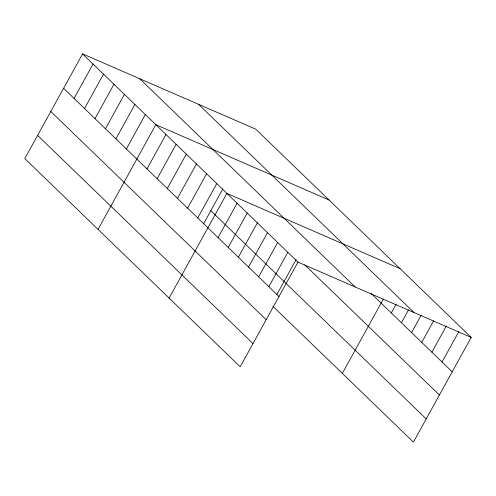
<?xml version="1.0" encoding="UTF-8"?>
<svg xmlns="http://www.w3.org/2000/svg" width="496" height="496" viewBox="0 0 496 496"><rect width="100%" height="100%" fill="white"/><g stroke="black" fill="none" stroke-linecap="round" stroke-linejoin="round"><path stroke-width="0.74" d="M82.59 53.897L24.8 158.584L240.194 366.792L297.984 262.105L82.59 53.897L255.806 129.208L471.2 337.416L413.41 442.103L272.856 306.237M74.059 98.413L93.05 64.009M84.525 108.525L103.515 74.127M94.984 118.637L113.975 84.239M105.443 128.755L124.434 94.352M115.909 138.868L134.9 104.464M126.368 148.98L145.359 114.576M98.034 229.375L155.825 124.688L329.04 200M146.983 168.907L165.974 134.503M157.139 178.721L176.13 144.317M167.295 188.536L186.285 154.132M177.45 198.35L196.441 163.953M187.6 208.165L206.596 173.767M197.755 217.986L216.746 183.582M203.509 223.956L222.915 188.796M169.111 298.084L226.901 193.397L400.123 268.708M218.066 237.615L237.057 203.211M228.222 247.43L247.213 213.026M238.371 257.244L257.362 222.84M248.527 267.059L267.518 232.655M258.683 276.873L277.673 242.47M268.838 286.688L287.829 252.29M276.737 294.748L296.149 259.588M342.333 373.395L383.365 299.063M391.282 312.926L396.124 304.16M401.438 322.741L408.512 309.926M411.593 332.556L421.271 315.016M421.749 342.37L433.665 320.788M431.898 352.185L446.425 325.878M442.054 362.006L458.812 331.65M297.984 262.105L471.2 337.416M198.648 104.358L414.036 312.561M370.977 293.297L452.209 371.82M139.754 78.752L355.142 286.955M304.73 264.827L439.406 395.014M210.825 210.701L426.213 418.909M63.6 88.3L278.988 296.509M50.797 111.495L266.185 319.697M37.603 135.389L252.997 343.598"/></g></svg>
